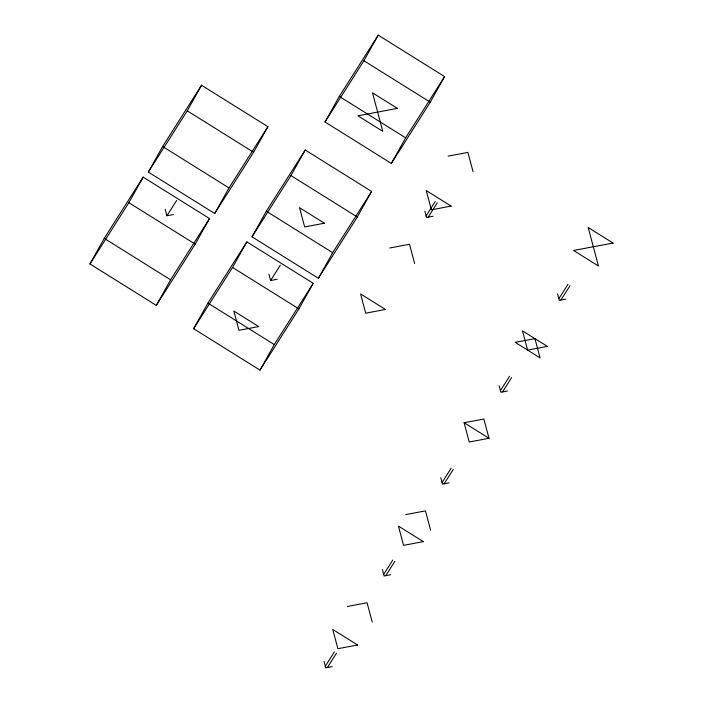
<?xml version="1.0" encoding="UTF-8"?>
<svg xmlns="http://www.w3.org/2000/svg" width="703" height="703" viewBox="0 0 703 703"><rect width="100%" height="100%" fill="white"/><g stroke="black" fill="none" stroke-linecap="round" stroke-linejoin="round"><path stroke-width="1.05" d="M89.94 263.959L104.246 238.37L143.166 177.121L209.529 218.563L195.223 244.143L156.303 305.401L89.94 263.959L128.869 202.71L143.166 177.121M148.324 172.086L162.63 146.496L201.55 85.248L267.913 126.681L253.607 152.27L214.687 213.519L148.324 172.086L187.253 110.837L201.55 85.248M156.303 305.401L170.601 279.812L209.529 218.563M214.687 213.519L228.993 187.929L267.913 126.681M193.633 328.705L207.93 303.116L246.858 241.867L313.222 283.309L298.916 308.898L259.996 370.147L193.633 328.705L232.552 267.456L246.858 241.867M252.017 236.832L266.314 211.243L305.243 149.994L371.606 191.436L357.3 217.025L318.38 278.274L252.017 236.832L290.937 175.583L305.243 149.994M324.997 121.988L339.294 96.399L378.223 35.15L444.586 76.592L430.28 102.181L391.36 163.43L324.997 121.988L363.917 60.739L378.223 35.15M259.996 370.147L274.293 344.558L313.222 283.309M318.38 278.274L332.677 252.685L371.606 191.436M391.36 163.43L405.657 137.841L444.586 76.592M165.196 209.353L166.91 215.768L176.638 200.46M268.889 274.1L270.602 280.523L280.33 265.207M426.106 215.874L435.227 201.515M428.18 217.165L437.301 202.807M325.296 666.242L334.417 651.892M383.68 574.369L392.801 560.019M442.064 482.495L451.185 468.145M500.448 390.622L509.57 376.263M558.832 298.749L567.954 284.39M327.37 667.542L336.491 653.184M385.754 575.669L394.875 561.31M444.138 483.796L453.259 469.437M502.522 391.914L511.643 377.564M560.906 300.04L570.028 285.69M448.154 156.11L467.89 152.393L473.04 171.655M166.91 215.768L173.492 214.529M433.118 216.234L426.536 217.473L424.823 211.058M389.77 247.983L409.506 244.275L414.656 263.528M270.602 280.523L277.184 279.284M565.836 299.118L559.263 300.348L557.549 293.933M507.452 390.991L500.879 392.23L499.156 385.806M464.103 422.74L483.849 419.023L488.989 438.277L469.252 441.994L464.103 422.74L488.989 438.277M449.068 482.864L442.495 484.103L440.772 477.68M405.719 514.614L425.464 510.896L430.605 530.15M390.683 574.738L384.11 575.977L382.388 569.562M347.335 606.487L367.08 602.77L372.221 622.023M332.299 666.611L325.726 667.85L324.004 661.435M363.917 60.739L430.28 102.181M339.294 96.399L405.657 137.841M187.253 110.837L253.607 152.27M290.937 175.583L357.3 217.025M162.63 146.496L228.993 187.929M266.314 211.243L332.677 252.685M128.869 202.71L195.223 244.143M232.552 267.456L298.916 308.898M104.246 238.37L170.601 279.812M207.93 303.116L274.293 344.558M397.38 108.367L357.897 115.802L382.784 131.338L372.493 92.831L397.38 108.367M324.399 223.211L304.663 226.928L299.513 207.675L324.399 223.211M451.141 206.102L431.405 209.819L426.255 190.566L451.141 206.102M613.06 243.045L573.578 250.47L598.464 266.015L588.174 227.508L613.06 243.045M258.722 326.57L238.976 330.287L233.835 311.034L258.722 326.57M385.455 309.461L365.718 313.178L360.577 293.924L385.455 309.461M534.93 338.635L515.194 342.343L540.08 357.889L534.93 338.635M547.373 346.403L527.637 350.12L522.487 330.867L547.373 346.403M423.311 541.635L403.566 545.352L398.425 526.099L423.311 541.635M357.625 644.994L337.888 648.711L332.739 629.457L357.625 644.994"/></g></svg>
